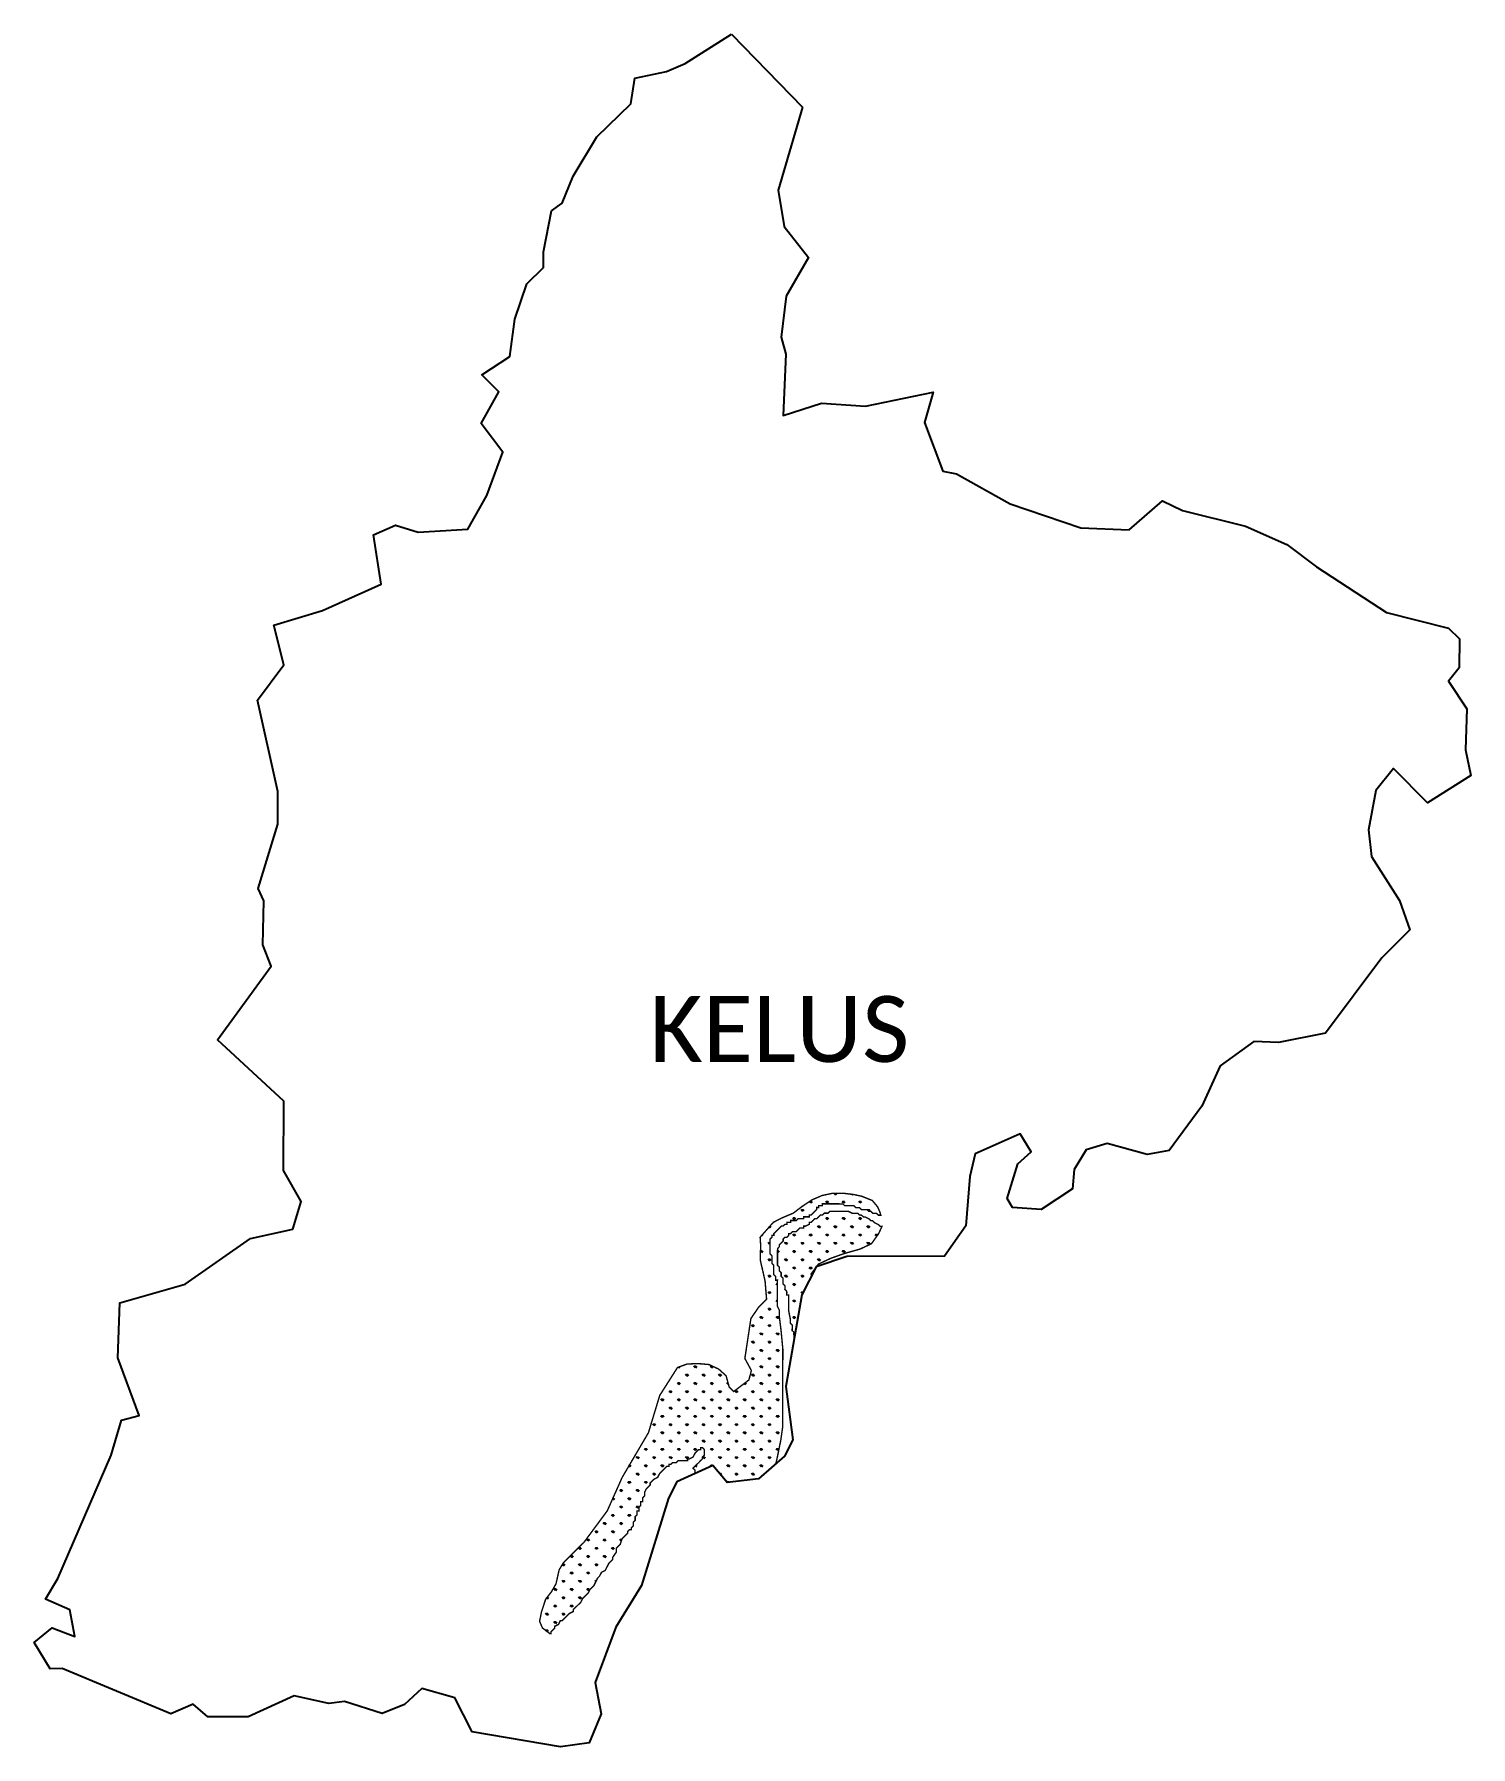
# Model space of a CAD drawing. Header units: metres. Extents: x 347837 to 350968, y 1759430 to 1763161.
import ezdxf

# ---------------------------------------------------------------- set-up
doc = ezdxf.new("R2010")
doc.units = ezdxf.units.M
doc.layers.add('MANGROOVES', color=112, linetype='Continuous')
doc.layers.add('VILLAGE NAME', color=250, linetype='Continuous')

msp = doc.modelspace()

# ---------------------------------------------------------------- hatches: boundary and pattern name
at = {"layer": 'MANGROOVES'}
h = msp.add_hatch(dxfattribs=at)
h.set_pattern_fill('GRASS', color=256)
h.paths.add_polyline_path([(349468.1, 1760126.1), (349468.2, 1760150.4), (349468.2, 1760166.7), (349468.3, 1760195.1), (349468.4, 1760235.7), (349468.5, 1760268.2), (349468.6, 1760296.7), (349464.7, 1760337.3), (349460.7, 1760369.8), (349460.7, 1760382), (349456.7, 1760390.1), (349456.7, 1760394.2), (349456.7, 1760398.3), (349456.7, 1760402.3), (349456.7, 1760406.4), (349456.8, 1760410.4), (349456.8, 1760414.5), (349456.8, 1760418.6), (349456.8, 1760422.6), (349456.8, 1760426.7), (349456.8, 1760430.7), (349456.8, 1760434.8), (349456.8, 1760438.9), (349456.8, 1760442.9), (349456.9, 1760447), (349452.8, 1760447), (349452.8, 1760451.1), (349452.8, 1760455.1), (349448.8, 1760459.2), (349448.8, 1760463.3), (349448.8, 1760467.3), (349448.8, 1760471.4), (349448.8, 1760475.5), (349448.8, 1760479.5), (349444.8, 1760483.6), (349444.8, 1760487.6), (349444.8, 1760491.7), (349444.8, 1760495.8), (349444.8, 1760499.8), (349440.8, 1760503.9), (349440.8, 1760508), (349440.8, 1760512), (349440.8, 1760516.1), (349440.8, 1760520.2), (349440.8, 1760524.2), (349440.8, 1760528.3), (349440.9, 1760532.3), (349440.9, 1760536.4), (349444.9, 1760540.5), (349445, 1760544.5), (349449, 1760544.5), (349449, 1760548.6), (349453.1, 1760552.6), (349457.2, 1760556.7), (349461.2, 1760560.7), (349465.3, 1760564.8), (349469.4, 1760564.8), (349473.5, 1760568.8), (349477.5, 1760568.8), (349477.5, 1760572.9), (349481.6, 1760572.8), (349485.6, 1760572.8), (349485.7, 1760576.9), (349489.7, 1760576.9), (349493.8, 1760576.9), (349497.8, 1760576.9), (349501.9, 1760580.9), (349506, 1760580.9), (349510, 1760580.9), (349514.1, 1760580.9), (349514.1, 1760584.9), (349518.2, 1760584.9), (349522.2, 1760584.9), (349526.3, 1760584.9), (349526.3, 1760589), (349530.4, 1760589), (349534.4, 1760593), (349538.5, 1760597.1), (349542.6, 1760601.1), (349542.6, 1760605.2), (349546.7, 1760605.2), (349546.7, 1760609.2), (349550.7, 1760609.2), (349554.8, 1760609.2), (349554.8, 1760613.3), (349558.9, 1760613.2), (349562.9, 1760613.2), (349567, 1760613.2), (349571, 1760613.2), (349575.1, 1760613.2), (349579.2, 1760613.2), (349583.2, 1760613.2), (349587.3, 1760613.2), (349591.4, 1760613.2), (349595.4, 1760613.1), (349599.5, 1760613.1), (349603.5, 1760609.1), (349607.6, 1760609), (349611.7, 1760609), (349615.7, 1760609), (349619.8, 1760609), (349623.8, 1760609), (349627.9, 1760604.9), (349631.9, 1760604.9), (349636, 1760604.9), (349640.1, 1760600.8), (349644.1, 1760600.8), (349648.2, 1760600.8), (349652.2, 1760600.8), (349656.3, 1760596.7), (349660.4, 1760596.7), (349664.4, 1760592.6), (349668.5, 1760592.6), (349672.5, 1760592.6), (349676.6, 1760588.5), (349682.1, 1760588.5), (349680.7, 1760593.9), (349675.1, 1760606.8), (349663.6, 1760620.5), (349640.4, 1760629.8), (349622.7, 1760633.6), (349602.8, 1760636), (349575.3, 1760635.9), (349553.8, 1760631.3), (349532.2, 1760622), (349508.4, 1760606), (349491.6, 1760593.1), (349466.6, 1760582.5), (349447.9, 1760573), (349419.1, 1760540.4), (349420.3, 1760522.9), (349419.3, 1760491.3), (349429.9, 1760444.9), (349433.2, 1760405.2), (349416.5, 1760389), (349399, 1760363.5), (349385.8, 1760276.5), (349400, 1760250.1), (349394.6, 1760229.5), (349361.6, 1760204.4), (349351.4, 1760214.7), (349345, 1760238.6), (349328.8, 1760253.2), (349307.9, 1760263.1), (349282.7, 1760265.3), (349259.6, 1760264.1), (349239, 1760256.7), (349200.3, 1760195.9), (349175.7, 1760114.7), (349118.5, 1760017.4), (349085.9, 1759944.4), (349034.9, 1759875.5), (348990.1, 1759830.9), (348981.1, 1759816.1), (348974.2, 1759785.4), (348964, 1759767.7), (348951.7, 1759752), (348942.7, 1759724.9), (348938.4, 1759703.7), (348944.7, 1759689.3), (348961.2, 1759676.6), (348963.3, 1759676.6), (348963.3, 1759680.7), (348967.3, 1759684.7), (348971.4, 1759688.8), (348971.4, 1759692.9), (348979.6, 1759696.9), (348983.6, 1759705), (348987.7, 1759705), (348991.8, 1759709.1), (348995.8, 1759713.1), (348999.9, 1759717.2), (349004, 1759721.2), (349012.1, 1759725.2), (349012.1, 1759729.3), (349016.2, 1759733.4), (349024.4, 1759741.5), (349028.4, 1759745.5), (349032.5, 1759753.6), (349036.6, 1759757.7), (349040.7, 1759761.7), (349044.7, 1759765.8), (349048.8, 1759773.9), (349052.9, 1759777.9), (349057, 1759782), (349061, 1759790.1), (349065.1, 1759798.2), (349069.2, 1759802.3), (349073.3, 1759810.4), (349081.4, 1759814.4), (349089.6, 1759830.6), (349097.7, 1759838.7), (349097.7, 1759842.8), (349105.9, 1759855), (349105.9, 1759863.1), (349114.1, 1759871.2), (349118.2, 1759883.4), (349126.3, 1759891.5), (349130.4, 1759895.5), (349130.4, 1759899.6), (349134.5, 1759903.6), (349138.5, 1759903.6), (349138.5, 1759907.7), (349142.6, 1759911.7), (349142.6, 1759915.8), (349142.6, 1759919.8), (349146.7, 1759923.9), (349146.7, 1759928), (349146.7, 1759932), (349150.8, 1759936.1), (349150.8, 1759940.1), (349150.8, 1759944.2), (349154.9, 1759944.2), (349154.9, 1759948.2), (349154.9, 1759952.3), (349159, 1759956.4), (349159, 1759960.4), (349159, 1759964.5), (349163.1, 1759964.5), (349163.1, 1759968.5), (349163.1, 1759972.6), (349167.2, 1759976.6), (349167.2, 1759980.7), (349167.2, 1759984.8), (349171.3, 1759992.9), (349179.4, 1760001), (349179.4, 1760005), (349183.5, 1760009.1), (349187.6, 1760013.1), (349195.7, 1760017.2), (349199.8, 1760025.3), (349203.9, 1760029.3), (349207.9, 1760033.4), (349212, 1760037.4), (349216.1, 1760041.5), (349220.2, 1760041.5), (349220.2, 1760045.5), (349224.2, 1760045.5), (349228.3, 1760049.6), (349232.4, 1760049.6), (349236.4, 1760049.6), (349240.5, 1760053.6), (349244.6, 1760053.6), (349248.6, 1760053.6), (349252.7, 1760053.6), (349256.7, 1760053.6), (349260.8, 1760053.5), (349260.8, 1760057.6), (349264.9, 1760057.6), (349273, 1760061.6), (349277.1, 1760069.7), (349281.2, 1760073.8), (349285.2, 1760077.8), (349289.3, 1760077.8), (349289.3, 1760081.9), (349293.4, 1760081.9), (349297.4, 1760077.8), (349297.4, 1760073.8), (349297.4, 1760069.7), (349297.4, 1760065.6), (349293.3, 1760061.6), (349293.3, 1760057.5), (349289.2, 1760053.5), (349285.2, 1760049.4), (349281.1, 1760045.4), (349277, 1760041.3), (349272.9, 1760037.3), (349277, 1760033.2), (349277, 1760029.1), (349279.3, 1760026.8), (349315.8, 1760043.3), (349347.4, 1760006.5), (349415.9, 1760014.3), (349453.2, 1760046.8), (349455.7, 1760057.1), (349464, 1760097.6)])
h = msp.add_hatch(dxfattribs=at)
h.set_pattern_fill('GRASS', color=256)
h.paths.add_polyline_path([(349677.2, 1760547.9), (349684.6, 1760564.1), (349680.6, 1760564.2), (349676.5, 1760568.2), (349668.4, 1760572.3), (349664.4, 1760576.4), (349660.3, 1760576.4), (349656.2, 1760580.5), (349648.1, 1760584.6), (349644.1, 1760584.6), (349640, 1760588.6), (349636, 1760588.7), (349631.9, 1760592.7), (349627.8, 1760592.7), (349619.7, 1760592.8), (349611.6, 1760596.8), (349607.6, 1760596.9), (349603.5, 1760596.9), (349599.4, 1760596.9), (349591.3, 1760596.9), (349587.2, 1760596.9), (349583.2, 1760596.9), (349579.1, 1760596.9), (349575.1, 1760596.9), (349571, 1760597), (349566.9, 1760592.9), (349558.8, 1760592.9), (349554.7, 1760588.9), (349550.7, 1760588.9), (349546.6, 1760584.8), (349542.5, 1760580.8), (349538.5, 1760580.8), (349534.4, 1760576.8), (349530.3, 1760572.7), (349526.3, 1760572.7), (349526.2, 1760568.7), (349518.1, 1760564.6), (349514.1, 1760564.6), (349514, 1760560.6), (349510, 1760560.6), (349505.9, 1760560.6), (349501.8, 1760556.5), (349497.8, 1760552.5), (349493.7, 1760552.5), (349489.7, 1760552.5), (349485.6, 1760548.5), (349481.5, 1760548.5), (349481.5, 1760544.4), (349477.4, 1760540.4), (349473.4, 1760540.4), (349469.3, 1760536.3), (349469.3, 1760532.3), (349465.2, 1760528.2), (349461.1, 1760524.2), (349461.1, 1760520.1), (349457.1, 1760516), (349457, 1760512), (349457, 1760503.9), (349457, 1760499.8), (349457, 1760491.7), (349457, 1760487.6), (349457, 1760483.6), (349457, 1760479.5), (349461, 1760475.4), (349461, 1760471.4), (349461, 1760467.3), (349465, 1760463.2), (349465, 1760459.2), (349465, 1760455.1), (349469.1, 1760451), (349469, 1760447), (349469, 1760442.9), (349469, 1760438.8), (349473.1, 1760434.8), (349473.1, 1760430.7), (349473, 1760426.6), (349477.1, 1760422.6), (349477.1, 1760418.5), (349477.1, 1760414.4), (349481.1, 1760414.4), (349481.1, 1760410.4), (349481.1, 1760406.3), (349481.1, 1760402.2), (349481.1, 1760394.1), (349481.1, 1760390.1), (349481.1, 1760386), (349481, 1760381.9), (349485, 1760361.6), (349485, 1760357.6), (349485, 1760353.5), (349489.1, 1760349.4), (349489.1, 1760345.4), (349489, 1760341.3), (349489, 1760337.2), (349493.1, 1760333.2), (349493.1, 1760329.1), (349493.1, 1760325), (349493.1, 1760321), (349493.5, 1760320.5), (349509.8, 1760414.8), (349530.9, 1760456.2), (349530.1, 1760460.4), (349539.7, 1760473.5), (349541.1, 1760476.1), (349541.9, 1760476.3), (349545.9, 1760481.8), (349572.7, 1760494.4), (349602.2, 1760504.9), (349637.1, 1760514.8), (349661.7, 1760526.3)])

# ---------------------------------------------------------------- linework, layer by layer
at = {"color": 3}
for points in [[(349511.7, 1763002.2), (349458.6, 1762821.9), (349471.6, 1762742.6), (349524.4, 1762675.1), (349475.6, 1762590.8), (349464.6, 1762501.6), (349475.2, 1762464.4), (349469.6, 1762330.7), (349552.9, 1762357.7), (349648.9, 1762351.3), (349796.5, 1762381.4), (349777.1, 1762315.3), (349817.5, 1762209.2), (349847.4, 1762203.5), (349964.4, 1762138.4), (350117.9, 1762085.9), (350223.7, 1762081.8), (350296.3, 1762144.9), (350339.7, 1762123.9), (350477.2, 1762089.6), (350567.3, 1762049.8), (350632, 1762001.1), (350784.6, 1761901.6), (350919.2, 1761867.1), (350943.2, 1761844), (350942.9, 1761780.9), (350919.4, 1761751.8), (350959.5, 1761691.5), (350956.6, 1761602.4), (350967.9, 1761546.1), (350874, 1761487.1), (350799.4, 1761562), (350761.1, 1761513.7), (350745.3, 1761428), (350751.3, 1761370), (350812.7, 1761274.2), (350835.1, 1761210.4), (350774.4, 1761148.9), (350651.6, 1760985), (350549.2, 1760965), (350495.5, 1760967), (350422, 1760913.8), (350381.8, 1760826.2), (350310.6, 1760729.8), (350262.8, 1760720.8), (350175.8, 1760745), (350129.9, 1760731), (350103.4, 1760687.8), (350100.1, 1760645.7), (350031.6, 1760600.9), (349969.1, 1760605.2), (349957.5, 1760625.2), (349980.5, 1760700.3), (350010.1, 1760726.9), (349985.7, 1760766), (349888, 1760722.3), (349876.1, 1760672.5), (349867.2, 1760565.3), (349821.1, 1760499.1), (349607.9, 1760498.3), (349541.1, 1760476.1), (349509.8, 1760414.8), (349475.3, 1760215.4), (349490.2, 1760098.9), (349472.1, 1760063.4), (349415.9, 1760014.3), (349347.4, 1760006.5), (349315.8, 1760043.3), (349237.5, 1760007.9), (349219.2, 1759972.2), (349160.3, 1759781.7), (349104.5, 1759691.1), (349059.7, 1759570.5), (349073, 1759502.1), (349046.7, 1759439.3), (348983.8, 1759430.5), (348791.8, 1759462.7), (348753.6, 1759537.1), (348681.6, 1759557.2), (348644.1, 1759522.3), (348595.1, 1759502.7), (348513.1, 1759529.4), (348479.3, 1759524.9), (348403.5, 1759541.1), (348303.2, 1759495.3), (348215.1, 1759495.3), (348183.6, 1759523.6), (348134.4, 1759502.2), (347898, 1759601.1), (347871.7, 1759600.3), (347837, 1759657.9), (347876.3, 1759689.2), (347925.8, 1759670.7), (347914.9, 1759729), (347861.7, 1759752.1), (347888.7, 1759797), (348004.6, 1760066), (348027.4, 1760142), (348065.9, 1760151.8), (348019.5, 1760277.4), (348023.8, 1760397.6), (348166.2, 1760438.5), (348308.3, 1760537.9), (348400.5, 1760558.2), (348418.5, 1760618.3), (348380.3, 1760686.1), (348381.1, 1760836.6), (348236.2, 1760970.4), (348353.6, 1761130.7), (348335.1, 1761177.5), (348337.2, 1761273.5), (348324.8, 1761300.3), (348367.6, 1761440.2), (348367.8, 1761511.4), (348323.8, 1761710.6), (348381.2, 1761787.6), (348359.3, 1761874), (348465, 1761905.8), (348593.1, 1761963), (348576.6, 1762070.5), (348624.1, 1762091.9), (348673.6, 1762076.2), (348782.4, 1762083), (348823.7, 1762156.1), (348858.5, 1762250.9), (348811.3, 1762313.4), (348849.8, 1762382.5), (348812.5, 1762419.3), (348873.3, 1762459.2), (348884.4, 1762540.3), (348910.8, 1762617.4), (348946.7, 1762653.2), (348946.9, 1762687.6), (348964.2, 1762776.8), (348987.7, 1762793.6), (349011.7, 1762852.4), (349063.3, 1762937.5), (349137.6, 1763010), (349146.1, 1763065.3), (349214.9, 1763080.3), (349255.6, 1763097.8), (349356.4, 1763161.3)], [(349356.4, 1763161.3), (349511.7, 1763002.2)]]:
    msp.add_lwpolyline(points, dxfattribs=at)
at = {"layer": 'MANGROOVES', "const_width": 3.05, "flags": 128}
for points in [[(349453.2, 1760046.8), (349455.7, 1760057.1), (349464, 1760097.6), (349468.1, 1760126.1), (349468.2, 1760150.4), (349468.2, 1760166.7), (349468.3, 1760195.1), (349468.4, 1760235.7), (349468.5, 1760268.2), (349468.6, 1760296.7), (349464.7, 1760337.3), (349460.7, 1760369.8), (349460.7, 1760382), (349456.7, 1760390.1), (349456.7, 1760394.2), (349456.7, 1760398.3), (349456.7, 1760402.3), (349456.7, 1760406.4), (349456.8, 1760410.4), (349456.8, 1760414.5), (349456.8, 1760418.6), (349456.8, 1760422.6), (349456.8, 1760426.7), (349456.8, 1760430.7), (349456.8, 1760434.8), (349456.8, 1760438.9), (349456.8, 1760442.9), (349456.9, 1760447), (349452.8, 1760447), (349452.8, 1760451.1), (349452.8, 1760455.1), (349448.8, 1760459.2), (349448.8, 1760463.3), (349448.8, 1760467.3), (349448.8, 1760471.4), (349448.8, 1760475.5), (349448.8, 1760479.5), (349444.8, 1760483.6), (349444.8, 1760487.6), (349444.8, 1760491.7), (349444.8, 1760495.8), (349444.8, 1760499.8), (349440.8, 1760503.9), (349440.8, 1760508), (349440.8, 1760512), (349440.8, 1760516.1), (349440.8, 1760520.2), (349440.8, 1760524.2), (349440.8, 1760528.3), (349440.9, 1760532.3), (349440.9, 1760536.4), (349444.9, 1760540.5), (349445, 1760544.5), (349449, 1760544.5), (349449, 1760548.6), (349453.1, 1760552.6), (349457.2, 1760556.7), (349461.2, 1760560.7), (349465.3, 1760564.8), (349469.4, 1760564.8), (349473.5, 1760568.8), (349477.5, 1760568.8), (349477.5, 1760572.9), (349481.6, 1760572.8), (349485.6, 1760572.8), (349485.7, 1760576.9), (349489.7, 1760576.9), (349493.8, 1760576.9), (349497.8, 1760576.9), (349501.9, 1760580.9), (349506, 1760580.9), (349510, 1760580.9), (349514.1, 1760580.9), (349514.1, 1760584.9), (349518.2, 1760584.9), (349522.2, 1760584.9), (349526.3, 1760584.9), (349526.3, 1760589), (349530.4, 1760589), (349534.4, 1760593), (349538.5, 1760597.1), (349542.6, 1760601.1), (349542.6, 1760605.2), (349546.7, 1760605.2), (349546.7, 1760609.2), (349550.7, 1760609.2), (349554.8, 1760609.2), (349554.8, 1760613.3), (349558.9, 1760613.2), (349562.9, 1760613.2), (349567, 1760613.2), (349571, 1760613.2), (349575.1, 1760613.2), (349579.2, 1760613.2), (349583.2, 1760613.2), (349587.3, 1760613.2), (349591.4, 1760613.2), (349595.4, 1760613.1), (349599.5, 1760613.1), (349603.5, 1760609.1), (349607.6, 1760609), (349611.7, 1760609), (349615.7, 1760609), (349619.8, 1760609), (349623.8, 1760609), (349627.9, 1760604.9), (349631.9, 1760604.9), (349636, 1760604.9), (349640.1, 1760600.8), (349644.1, 1760600.8), (349648.2, 1760600.8), (349652.2, 1760600.8), (349656.3, 1760596.7), (349660.4, 1760596.7), (349664.4, 1760592.6), (349668.5, 1760592.6), (349672.5, 1760592.6), (349676.6, 1760588.5), (349682.1, 1760588.5), (349680.7, 1760593.9), (349675.1, 1760606.8), (349663.6, 1760620.5), (349640.4, 1760629.8), (349622.7, 1760633.6), (349602.8, 1760636), (349575.3, 1760635.9), (349553.8, 1760631.3), (349532.2, 1760622), (349508.4, 1760606), (349491.6, 1760593.1), (349466.6, 1760582.5), (349447.9, 1760573), (349419.1, 1760540.4), (349420.3, 1760522.9), (349419.3, 1760491.3), (349429.9, 1760444.9), (349433.2, 1760405.2), (349416.5, 1760389), (349399, 1760363.5), (349385.8, 1760276.5), (349400, 1760250.1), (349394.6, 1760229.5), (349361.6, 1760204.4), (349351.4, 1760214.7), (349345, 1760238.6), (349328.8, 1760253.2), (349307.9, 1760263.1), (349282.7, 1760265.3), (349259.6, 1760264.1), (349239, 1760256.7), (349200.3, 1760195.9), (349175.7, 1760114.7), (349118.5, 1760017.4), (349085.9, 1759944.4), (349034.9, 1759875.5), (348990.1, 1759830.9), (348981.1, 1759816.1), (348974.2, 1759785.4), (348964, 1759767.7), (348951.7, 1759752), (348942.7, 1759724.9), (348938.4, 1759703.7), (348944.7, 1759689.3), (348961.2, 1759676.6), (348963.3, 1759676.6), (348963.3, 1759680.7), (348967.3, 1759684.7), (348971.4, 1759688.8), (348971.4, 1759692.9), (348979.6, 1759696.9), (348983.6, 1759705), (348987.7, 1759705), (348991.8, 1759709.1), (348995.8, 1759713.1), (348999.9, 1759717.2), (349004, 1759721.2), (349012.1, 1759725.2), (349012.1, 1759729.3), (349016.2, 1759733.4), (349024.4, 1759741.5), (349028.4, 1759745.5), (349032.5, 1759753.6), (349036.6, 1759757.7), (349040.7, 1759761.7), (349044.7, 1759765.8), (349048.8, 1759773.9), (349052.9, 1759777.9), (349057, 1759782), (349061, 1759790.1), (349065.1, 1759798.2), (349069.2, 1759802.3), (349073.3, 1759810.4), (349081.4, 1759814.4), (349089.6, 1759830.6), (349097.7, 1759838.7), (349097.7, 1759842.8), (349105.9, 1759855), (349105.9, 1759863.1), (349114.1, 1759871.2), (349118.2, 1759883.4), (349126.3, 1759891.5), (349130.4, 1759895.5), (349130.4, 1759899.6), (349134.5, 1759903.6), (349138.5, 1759903.6), (349138.5, 1759907.7), (349142.6, 1759911.7), (349142.6, 1759915.8), (349142.6, 1759919.8), (349146.7, 1759923.9), (349146.7, 1759928), (349146.7, 1759932), (349150.8, 1759936.1), (349150.8, 1759940.1), (349150.8, 1759944.2), (349154.9, 1759944.2), (349154.9, 1759948.2), (349154.9, 1759952.3), (349159, 1759956.4), (349159, 1759960.4), (349159, 1759964.5), (349163.1, 1759964.5), (349163.1, 1759968.5), (349163.1, 1759972.6), (349167.2, 1759976.6), (349167.2, 1759980.7), (349167.2, 1759984.8), (349171.3, 1759992.9), (349179.4, 1760001), (349179.4, 1760005), (349183.5, 1760009.1), (349187.6, 1760013.1), (349195.7, 1760017.2), (349199.8, 1760025.3), (349203.9, 1760029.3), (349207.9, 1760033.4), (349212, 1760037.4), (349216.1, 1760041.5), (349220.2, 1760041.5), (349220.2, 1760045.5), (349224.2, 1760045.5), (349228.3, 1760049.6), (349232.4, 1760049.6), (349236.4, 1760049.6), (349240.5, 1760053.6), (349244.6, 1760053.6), (349248.6, 1760053.6), (349252.7, 1760053.6), (349256.7, 1760053.6), (349260.8, 1760053.5), (349260.8, 1760057.6), (349264.9, 1760057.6), (349273, 1760061.6), (349277.1, 1760069.7), (349281.2, 1760073.8), (349285.2, 1760077.8), (349289.3, 1760077.8), (349289.3, 1760081.9), (349293.4, 1760081.9), (349297.4, 1760077.8), (349297.4, 1760073.8), (349297.4, 1760069.7), (349297.4, 1760065.6), (349293.3, 1760061.6), (349293.3, 1760057.5), (349289.2, 1760053.5), (349285.2, 1760049.4), (349281.1, 1760045.4), (349277, 1760041.3), (349272.9, 1760037.3), (349277, 1760033.2), (349277, 1760029.1), (349279.3, 1760026.8)], [(349530.9, 1760456.2), (349530.1, 1760460.4), (349545.9, 1760481.8), (349572.7, 1760494.4), (349602.2, 1760504.9), (349637.1, 1760514.8), (349661.7, 1760526.3), (349677.2, 1760547.9), (349684.6, 1760564.1), (349680.6, 1760564.2), (349676.5, 1760568.2), (349668.4, 1760572.3), (349664.4, 1760576.4), (349660.3, 1760576.4), (349656.2, 1760580.5), (349648.1, 1760584.6), (349644.1, 1760584.6), (349640, 1760588.6), (349636, 1760588.7), (349631.9, 1760592.7), (349627.8, 1760592.7), (349619.7, 1760592.8), (349611.6, 1760596.8), (349607.6, 1760596.9), (349603.5, 1760596.9), (349599.4, 1760596.9), (349591.3, 1760596.9), (349587.2, 1760596.9), (349583.2, 1760596.9), (349579.1, 1760596.9), (349575.1, 1760596.9), (349571, 1760597), (349566.9, 1760592.9), (349558.8, 1760592.9), (349554.7, 1760588.9), (349550.7, 1760588.9), (349546.6, 1760584.8), (349542.5, 1760580.8), (349538.5, 1760580.8), (349534.4, 1760576.8), (349530.3, 1760572.7), (349526.3, 1760572.7), (349526.2, 1760568.7), (349518.1, 1760564.6), (349514.1, 1760564.6), (349514, 1760560.6), (349510, 1760560.6), (349505.9, 1760560.6), (349501.8, 1760556.5), (349497.8, 1760552.5), (349493.7, 1760552.5), (349489.7, 1760552.5), (349485.6, 1760548.5), (349481.5, 1760548.5), (349481.5, 1760544.4), (349477.4, 1760540.4), (349473.4, 1760540.4), (349469.3, 1760536.3), (349469.3, 1760532.3), (349465.2, 1760528.2), (349461.1, 1760524.2), (349461.1, 1760520.1), (349457.1, 1760516), (349457, 1760512), (349457, 1760503.9), (349457, 1760499.8), (349457, 1760491.7), (349457, 1760487.6), (349457, 1760483.6), (349457, 1760479.5), (349461, 1760475.4), (349461, 1760471.4), (349461, 1760467.3), (349465, 1760463.2), (349465, 1760459.2), (349465, 1760455.1), (349469.1, 1760451), (349469, 1760447), (349469, 1760442.9), (349469, 1760438.8), (349473.1, 1760434.8), (349473.1, 1760430.7), (349473, 1760426.6), (349477.1, 1760422.6), (349477.1, 1760418.5), (349477.1, 1760414.4), (349481.1, 1760414.4), (349481.1, 1760410.4), (349481.1, 1760406.3), (349481.1, 1760402.2), (349481.1, 1760394.1), (349481.1, 1760390.1), (349481.1, 1760386), (349481, 1760381.9), (349485, 1760361.6), (349485, 1760357.6), (349485, 1760353.5), (349489.1, 1760349.4), (349489.1, 1760345.4), (349489, 1760341.3), (349489, 1760337.2), (349493.1, 1760333.2), (349493.1, 1760329.1), (349493.1, 1760325), (349493.1, 1760321), (349493.5, 1760320.5)]]:
    msp.add_lwpolyline(points, dxfattribs=at)

# ---------------------------------------------------------------- texts
at = {"layer": 'VILLAGE NAME', "insert": (349177.7, 1761066.1), "char_height": 143.7, "attachment_point": 1, "rotation": 359.9793}
msp.add_mtext_dynamic_manual_height_columns('{\\fCalibri|b0|i0|c0|p34;KELUS}', width=1418, gutter_width=718.5, heights=[0], dxfattribs=at)

doc.saveas('drawing.dxf')
